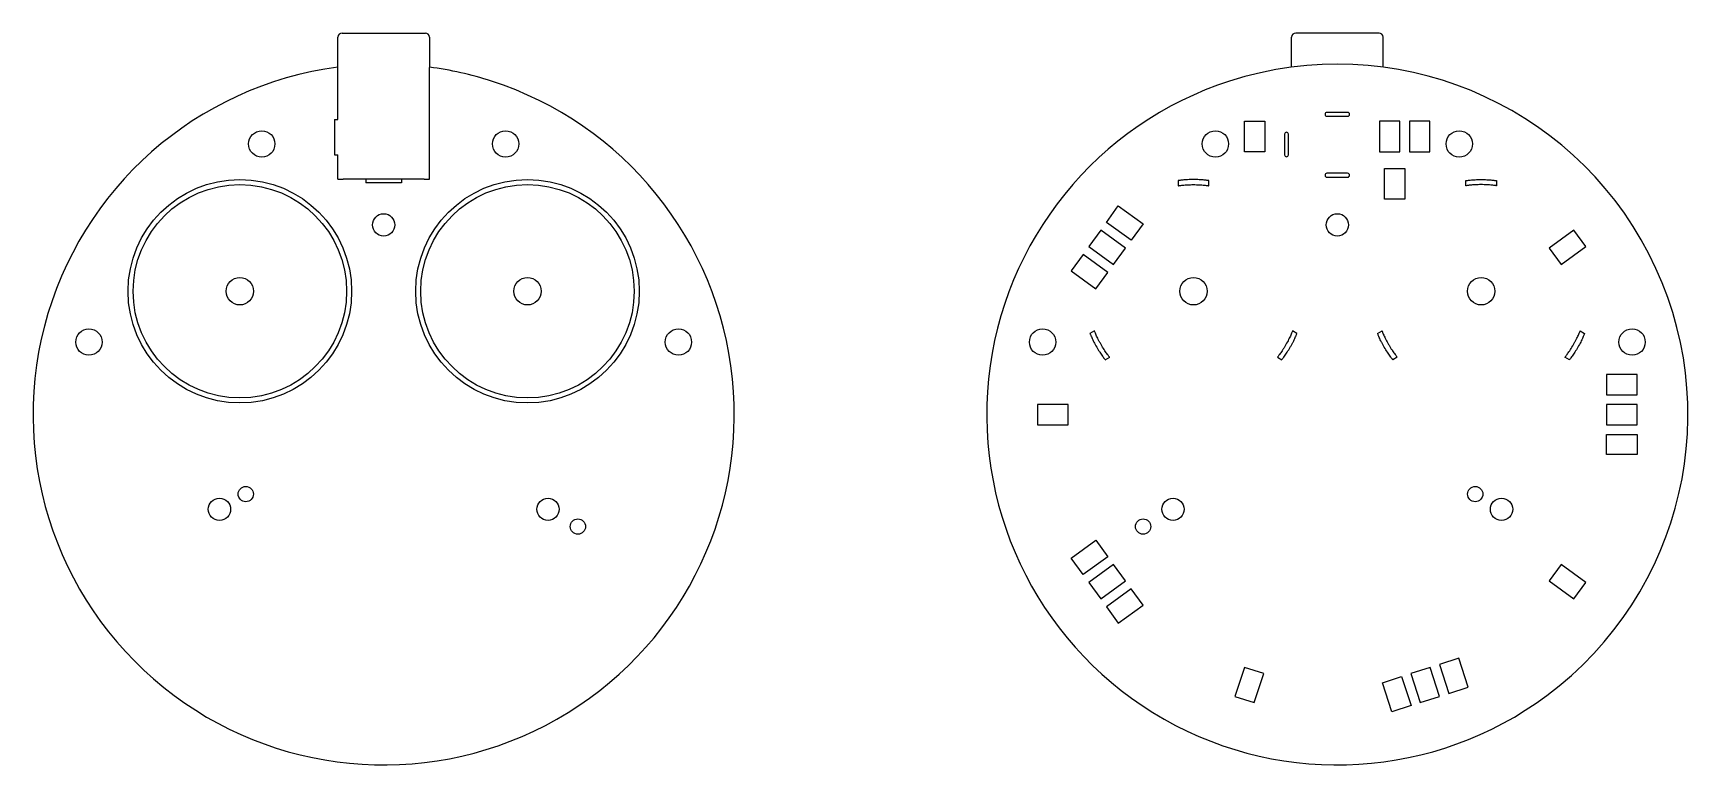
# Model space of a CAD drawing. Header units: millimetres. Extents: x 106 to 269, y -26 to 46.
import ezdxf

# ---------------------------------------------------------------- set-up
doc = ezdxf.new("R2010")
doc.units = ezdxf.units.MM
doc.header["$MEASUREMENT"] = 0
doc.layers.add('9', color=7, linetype='Continuous')
doc.layers.add('DEFAULT', color=7, linetype='Continuous')

msp = doc.modelspace()

# ---------------------------------------------------------------- linework, layer by layer
for p, q in [((235.59, 38.44), (233.56, 38.44)), ((233.56, 38.06), (235.59, 38.06)), ((229.39, 36.29), (229.39, 34.26)), ((229.77, 34.26), (229.77, 36.29)), ((235.59, 32.44), (233.56, 32.44)), ((233.56, 32.06), (235.59, 32.06))]:
    msp.add_line(p, q)
for centre, start, end in [((233.56, 38.25), 90, 270), ((235.59, 38.25), 270, 90), ((229.58, 36.29), 0, 180), ((229.58, 34.26), 180, 0), ((233.56, 32.25), 90, 270), ((235.59, 32.25), 270, 90)]:
    msp.add_arc(centre, 0.191, start, end)
at = {"layer": '9', "color": 149}
for p, q in [((136.24, 42.85), (136.24, 45.85)), ((136.64, 46.25), (144.84, 46.25)), ((145.24, 45.85), (145.24, 42.85)), ((230.08, 42.9), (230.08, 45.85)), ((238.68, 46.25), (230.48, 46.25)), ((239.08, 42.9), (239.08, 45.85)), ((136.24, 37.75), (136.24, 42.85)), ((145.24, 31.85), (145.24, 42.85)), ((135.89, 37.75), (136.24, 37.75)), ((135.89, 37.75), (135.89, 34.25)), ((135.89, 34.25), (136.24, 34.25)), ((136.24, 31.85), (136.24, 34.25)), ((136.24, 31.85), (136.74, 31.85)), ((144.74, 31.85), (136.74, 31.85)), ((138.99, 31.85), (138.99, 31.5)), ((142.49, 31.5), (138.99, 31.5)), ((142.49, 31.85), (142.49, 31.5)), ((144.74, 31.85), (145.24, 31.85))]:
    msp.add_line(p, q, dxfattribs=at)
at = {"layer": '9', "color": 68}
for p, q in [((218.93, 31.72), (218.93, 31.22)), ((221.93, 31.22), (221.93, 31.72)), ((247.23, 31.22), (247.23, 31.72)), ((250.23, 31.72), (250.23, 31.22)), ((210.68, 16.93), (210.24, 16.68)), ((230.61, 16.68), (230.18, 16.93)), ((238.54, 16.68), (238.98, 16.93)), ((258.48, 16.93), (258.91, 16.68)), ((211.74, 14.08), (212.18, 14.33)), ((228.68, 14.33), (229.11, 14.08)), ((240.48, 14.33), (240.04, 14.08)), ((257.41, 14.08), (256.98, 14.33))]:
    msp.add_line(p, q, dxfattribs=at)
for centre, radius in [((128.74, 35.33), 1.3), ((152.74, 35.33), 1.3), ((222.58, 35.33), 1.3), ((246.58, 35.33), 1.3), ((140.74, 27.36), 1.1), ((234.58, 27.36), 1.1), ((126.59, 20.83), 1.35), ((154.89, 20.83), 1.35), ((220.43, 20.83), 1.35), ((248.73, 20.83), 1.35), ((169.74, 15.83), 1.3), ((205.58, 15.83), 1.3), ((263.58, 15.83), 1.3), ((124.58, -0.64), 1.1), ((127.17, 0.86), 0.75), ((156.91, -0.64), 1.1), ((218.41, -0.64), 1.1), ((248.15, 0.86), 0.75), ((250.74, -0.64), 1.1), ((159.85, -2.34), 0.75), ((215.47, -2.34), 0.75)]:
    msp.add_circle(centre, radius, dxfattribs=at)
at = {"layer": '9', "color": 149}
for centre, radius in [((126.59, 20.83), 11), ((126.59, 20.83), 10.5), ((154.89, 20.83), 11), ((154.89, 20.83), 10.5), ((111.74, 15.83), 1.3)]:
    msp.add_circle(centre, radius, dxfattribs=at)
for centre, start, end in [((136.64, 45.85), 90, 180), ((144.84, 45.85), 0, 90), ((230.48, 45.85), 90, 180), ((238.68, 45.85), 0, 90)]:
    msp.add_arc(centre, 0.4, start, end, dxfattribs=at)
at = {"layer": '9', "color": 68}
for centre, start, end in [((140.74, 8.69), 97.4956, 233.3393), ((140.74, 8.69), 72.1124, 82.5065), ((234.58, 8.69), 306.6607, 107.8876), ((140.74, 8.69), 233.3393, 72.1124), ((234.58, 8.69), 107.8876, 306.6607)]:
    msp.add_arc(centre, 34.5, start, end, dxfattribs=at)
for points, knots in [([(221.93, 31.72), (221.93, 31.72), (221.92, 31.72), (221.88, 31.73), (221.85, 31.73), (221.77, 31.74), (221.73, 31.75), (221.62, 31.76), (221.56, 31.77), (221.35, 31.79), (221.18, 31.8), (220.82, 31.82), (220.62, 31.83), (220.33, 31.83), (220.23, 31.82), (220.04, 31.82), (219.94, 31.82), (219.67, 31.8), (219.51, 31.79), (219.3, 31.77), (219.23, 31.76), (219.13, 31.75), (219.08, 31.74), (218.97, 31.73), (218.93, 31.72), (218.93, 31.72)], [0, 0, 0, 0, 0.0625, 0.0625, 0.125, 0.125, 0.1875, 0.1875, 0.25, 0.25, 0.375, 0.375, 0.5, 0.5, 0.5625, 0.5625, 0.625, 0.625, 0.75, 0.75, 0.8125, 0.8125, 0.875, 0.875, 1, 1, 1, 1]), ([(218.93, 31.22), (218.93, 31.22), (218.94, 31.22), (218.97, 31.22), (219, 31.23), (219.08, 31.24), (219.12, 31.24), (219.23, 31.26), (219.3, 31.26), (219.5, 31.29), (219.67, 31.3), (220.03, 31.32), (220.23, 31.33), (220.52, 31.33), (220.62, 31.32), (220.81, 31.32), (220.91, 31.32), (221.18, 31.3), (221.35, 31.29), (221.56, 31.26), (221.62, 31.26), (221.73, 31.24), (221.77, 31.24), (221.89, 31.22), (221.93, 31.22), (221.93, 31.22)], [0, 0, 0, 0, 0.062516, 0.062516, 0.125031, 0.125031, 0.187547, 0.187547, 0.250062, 0.250062, 0.375093, 0.375093, 0.500124, 0.500124, 0.56264, 0.56264, 0.625155, 0.625155, 0.750187, 0.750187, 0.812702, 0.812702, 0.875218, 0.875218, 1, 1, 1, 1]), ([(247.23, 31.72), (247.23, 31.72), (247.24, 31.72), (247.27, 31.73), (247.3, 31.73), (247.38, 31.74), (247.42, 31.75), (247.53, 31.76), (247.6, 31.77), (247.8, 31.79), (247.97, 31.8), (248.33, 31.82), (248.53, 31.83), (248.82, 31.83), (248.92, 31.82), (249.11, 31.82), (249.21, 31.82), (249.48, 31.8), (249.65, 31.79), (249.86, 31.77), (249.92, 31.76), (250.03, 31.75), (250.07, 31.74), (250.19, 31.73), (250.23, 31.72), (250.23, 31.72)], [0, 0, 0, 0, 0.0625, 0.0625, 0.125, 0.125, 0.1875, 0.1875, 0.25, 0.25, 0.375, 0.375, 0.5, 0.5, 0.5625, 0.5625, 0.625, 0.625, 0.75, 0.75, 0.8125, 0.8125, 0.875, 0.875, 1, 1, 1, 1]), ([(250.23, 31.22), (250.23, 31.22), (250.22, 31.22), (250.18, 31.22), (250.15, 31.23), (250.07, 31.24), (250.03, 31.24), (249.92, 31.26), (249.86, 31.26), (249.65, 31.29), (249.48, 31.3), (249.12, 31.32), (248.92, 31.33), (248.63, 31.33), (248.53, 31.32), (248.34, 31.32), (248.24, 31.32), (247.97, 31.3), (247.81, 31.29), (247.6, 31.26), (247.53, 31.26), (247.43, 31.24), (247.38, 31.24), (247.27, 31.22), (247.23, 31.22), (247.23, 31.22)], [0, 0, 0, 0, 0.062516, 0.062516, 0.125031, 0.125031, 0.187547, 0.187547, 0.250062, 0.250062, 0.375093, 0.375093, 0.500124, 0.500124, 0.56264, 0.56264, 0.625155, 0.625155, 0.750187, 0.750187, 0.812702, 0.812702, 0.875218, 0.875218, 1, 1, 1, 1]), ([(210.24, 16.68), (210.24, 16.68), (210.24, 16.67), (210.26, 16.63), (210.27, 16.6), (210.3, 16.53), (210.32, 16.49), (210.36, 16.39), (210.39, 16.33), (210.47, 16.14), (210.54, 15.99), (210.71, 15.67), (210.8, 15.5), (210.95, 15.24), (211, 15.16), (211.1, 14.99), (211.15, 14.91), (211.3, 14.68), (211.39, 14.55), (211.51, 14.38), (211.55, 14.33), (211.62, 14.24), (211.65, 14.2), (211.71, 14.11), (211.74, 14.08), (211.74, 14.08)], [0, 0, 0, 0, 0.0625, 0.0625, 0.125, 0.125, 0.1875, 0.1875, 0.25, 0.25, 0.375, 0.375, 0.5, 0.5, 0.5625, 0.5625, 0.625, 0.625, 0.75, 0.75, 0.8125, 0.8125, 0.875, 0.875, 1, 1, 1, 1]), ([(212.18, 14.33), (212.18, 14.33), (212.17, 14.34), (212.15, 14.37), (212.13, 14.39), (212.08, 14.45), (212.05, 14.49), (211.99, 14.58), (211.95, 14.63), (211.83, 14.8), (211.73, 14.93), (211.54, 15.24), (211.43, 15.41), (211.28, 15.66), (211.24, 15.75), (211.14, 15.92), (211.1, 16), (210.98, 16.24), (210.91, 16.39), (210.82, 16.58), (210.8, 16.64), (210.75, 16.74), (210.73, 16.79), (210.69, 16.89), (210.68, 16.93), (210.68, 16.93)], [0, 0, 0, 0, 0.062516, 0.062516, 0.125031, 0.125031, 0.187547, 0.187547, 0.250062, 0.250062, 0.375093, 0.375093, 0.500124, 0.500124, 0.56264, 0.56264, 0.625155, 0.625155, 0.750187, 0.750187, 0.812702, 0.812702, 0.875218, 0.875218, 1, 1, 1, 1]), ([(230.18, 16.93), (230.18, 16.93), (230.17, 16.92), (230.16, 16.88), (230.15, 16.86), (230.12, 16.79), (230.1, 16.74), (230.06, 16.64), (230.03, 16.58), (229.95, 16.39), (229.87, 16.24), (229.71, 15.92), (229.62, 15.75), (229.47, 15.49), (229.42, 15.41), (229.32, 15.24), (229.27, 15.16), (229.12, 14.93), (229.03, 14.8), (228.9, 14.63), (228.86, 14.58), (228.8, 14.49), (228.77, 14.45), (228.7, 14.36), (228.68, 14.33), (228.68, 14.33)], [0, 0, 0, 0, 0.062516, 0.062516, 0.125031, 0.125031, 0.187547, 0.187547, 0.250062, 0.250062, 0.375093, 0.375093, 0.500124, 0.500124, 0.56264, 0.56264, 0.625155, 0.625155, 0.750187, 0.750187, 0.812702, 0.812702, 0.875218, 0.875218, 1, 1, 1, 1]), ([(229.11, 14.08), (229.11, 14.08), (229.12, 14.09), (229.14, 14.12), (229.16, 14.14), (229.21, 14.2), (229.23, 14.24), (229.3, 14.32), (229.34, 14.38), (229.46, 14.55), (229.55, 14.68), (229.75, 14.99), (229.85, 15.16), (230, 15.41), (230.05, 15.5), (230.14, 15.67), (230.18, 15.75), (230.31, 15.99), (230.38, 16.14), (230.47, 16.33), (230.49, 16.39), (230.54, 16.49), (230.55, 16.53), (230.6, 16.64), (230.61, 16.68), (230.61, 16.68)], [0, 0, 0, 0, 0.0625, 0.0625, 0.125, 0.125, 0.1875, 0.1875, 0.25, 0.25, 0.375, 0.375, 0.5, 0.5, 0.5625, 0.5625, 0.625, 0.625, 0.75, 0.75, 0.8125, 0.8125, 0.875, 0.875, 1, 1, 1, 1]), ([(240.04, 14.08), (240.04, 14.08), (240.03, 14.09), (240.01, 14.12), (239.99, 14.14), (239.95, 14.2), (239.92, 14.24), (239.85, 14.32), (239.81, 14.38), (239.69, 14.55), (239.6, 14.68), (239.4, 14.99), (239.3, 15.16), (239.15, 15.41), (239.1, 15.5), (239.01, 15.67), (238.97, 15.75), (238.84, 15.99), (238.77, 16.14), (238.68, 16.33), (238.66, 16.39), (238.62, 16.49), (238.6, 16.53), (238.55, 16.64), (238.54, 16.68), (238.54, 16.68)], [0, 0, 0, 0, 0.0625, 0.0625, 0.125, 0.125, 0.1875, 0.1875, 0.25, 0.25, 0.375, 0.375, 0.5, 0.5, 0.5625, 0.5625, 0.625, 0.625, 0.75, 0.75, 0.8125, 0.8125, 0.875, 0.875, 1, 1, 1, 1]), ([(238.98, 16.93), (238.98, 16.93), (238.98, 16.92), (238.99, 16.88), (239, 16.86), (239.03, 16.79), (239.05, 16.74), (239.09, 16.64), (239.12, 16.58), (239.21, 16.39), (239.28, 16.24), (239.44, 15.92), (239.53, 15.75), (239.68, 15.49), (239.73, 15.41), (239.83, 15.24), (239.88, 15.16), (240.03, 14.93), (240.13, 14.8), (240.25, 14.63), (240.29, 14.58), (240.35, 14.49), (240.38, 14.45), (240.45, 14.36), (240.48, 14.33), (240.48, 14.33)], [0, 0, 0, 0, 0.062516, 0.062516, 0.125031, 0.125031, 0.187547, 0.187547, 0.250062, 0.250062, 0.375093, 0.375093, 0.500124, 0.500124, 0.56264, 0.56264, 0.625155, 0.625155, 0.750187, 0.750187, 0.812702, 0.812702, 0.875218, 0.875218, 1, 1, 1, 1]), ([(256.98, 14.33), (256.98, 14.33), (256.98, 14.34), (257.01, 14.37), (257.02, 14.39), (257.07, 14.45), (257.1, 14.49), (257.16, 14.58), (257.2, 14.63), (257.32, 14.8), (257.42, 14.93), (257.62, 15.24), (257.72, 15.41), (257.87, 15.66), (257.92, 15.75), (258.01, 15.92), (258.05, 16), (258.17, 16.24), (258.25, 16.39), (258.33, 16.58), (258.36, 16.64), (258.4, 16.74), (258.42, 16.79), (258.46, 16.89), (258.48, 16.93), (258.48, 16.93)], [0, 0, 0, 0, 0.062516, 0.062516, 0.125031, 0.125031, 0.187547, 0.187547, 0.250062, 0.250062, 0.375093, 0.375093, 0.500124, 0.500124, 0.56264, 0.56264, 0.625155, 0.625155, 0.750187, 0.750187, 0.812702, 0.812702, 0.875218, 0.875218, 1, 1, 1, 1]), ([(258.91, 16.68), (258.91, 16.68), (258.91, 16.67), (258.89, 16.63), (258.88, 16.6), (258.85, 16.53), (258.84, 16.49), (258.79, 16.39), (258.77, 16.33), (258.68, 16.14), (258.61, 15.99), (258.44, 15.67), (258.35, 15.5), (258.2, 15.24), (258.15, 15.16), (258.05, 14.99), (258, 14.91), (257.85, 14.68), (257.76, 14.55), (257.64, 14.38), (257.6, 14.33), (257.54, 14.24), (257.51, 14.2), (257.44, 14.11), (257.41, 14.08), (257.41, 14.08)], [0, 0, 0, 0, 0.0625, 0.0625, 0.125, 0.125, 0.1875, 0.1875, 0.25, 0.25, 0.375, 0.375, 0.5, 0.5, 0.5625, 0.5625, 0.625, 0.625, 0.75, 0.75, 0.8125, 0.8125, 0.875, 0.875, 1, 1, 1, 1])]:
    msp.add_open_spline(points, degree=3, knots=knots, dxfattribs=at)
at = {"layer": 'DEFAULT'}
for points in [[(225.46, 37.57), (227.46, 37.57), (227.46, 34.57), (225.46, 34.57), (225.46, 37.57)], [(243.69, 37.57), (241.69, 37.57), (241.69, 34.57), (243.69, 34.57), (243.69, 37.57)], [(211.3, 26.84), (210.12, 25.22), (212.55, 23.46), (213.72, 25.08), (211.3, 26.84)], [(259.03, 25.22), (257.85, 26.84), (255.43, 25.08), (256.6, 23.46), (259.03, 25.22)], [(205.08, 9.69), (205.08, 7.69), (208.08, 7.69), (208.08, 9.69), (205.08, 9.69)], [(264.08, 7.69), (264.08, 9.69), (261.08, 9.69), (261.08, 7.69), (264.08, 7.69)], [(210.12, -7.84), (211.3, -9.46), (213.72, -7.69), (212.55, -6.08), (210.12, -7.84)], [(257.85, -9.46), (259.03, -7.84), (256.6, -6.08), (255.43, -7.69), (257.85, -9.46)], [(224.51, -19.06), (226.41, -19.67), (227.34, -16.82), (225.44, -16.2), (224.51, -19.06)], [(242.74, -19.67), (244.64, -19.06), (243.72, -16.2), (241.81, -16.82), (242.74, -19.67)]]:
    msp.add_lwpolyline(points, dxfattribs=at)
at = {"layer": 'DEFAULT', "color": 1}
for points in [[(240.74, 37.57), (238.74, 37.57), (238.74, 34.57), (240.74, 34.57), (240.74, 37.57)], [(209.56, 24.45), (208.39, 22.83), (210.81, 21.07), (211.99, 22.69), (209.56, 24.45)], [(264.08, 10.64), (264.08, 12.64), (261.08, 12.64), (261.08, 10.64), (264.08, 10.64)], [(211.86, -10.23), (213.03, -11.84), (215.46, -10.08), (214.28, -8.46), (211.86, -10.23)], [(245.55, -18.76), (247.45, -18.14), (246.52, -15.29), (244.62, -15.91), (245.55, -18.76)]]:
    msp.add_lwpolyline(points, dxfattribs=at)
at = {"layer": 'DEFAULT', "color": 5}
for points in [[(239.22, 32.91), (241.22, 32.91), (241.22, 29.91), (239.22, 29.91), (239.22, 32.91)], [(211.86, 27.61), (213.03, 29.23), (215.46, 27.46), (214.28, 25.85), (211.86, 27.61)], [(264.08, 6.74), (264.08, 4.74), (261.08, 4.74), (261.08, 6.74), (264.08, 6.74)], [(209.56, -7.07), (208.39, -5.45), (210.81, -3.69), (211.99, -5.31), (209.56, -7.07)], [(241.84, -19.97), (239.93, -20.59), (239.01, -17.73), (240.91, -17.11), (241.84, -19.97)]]:
    msp.add_lwpolyline(points, dxfattribs=at)

doc.saveas('drawing.dxf')
